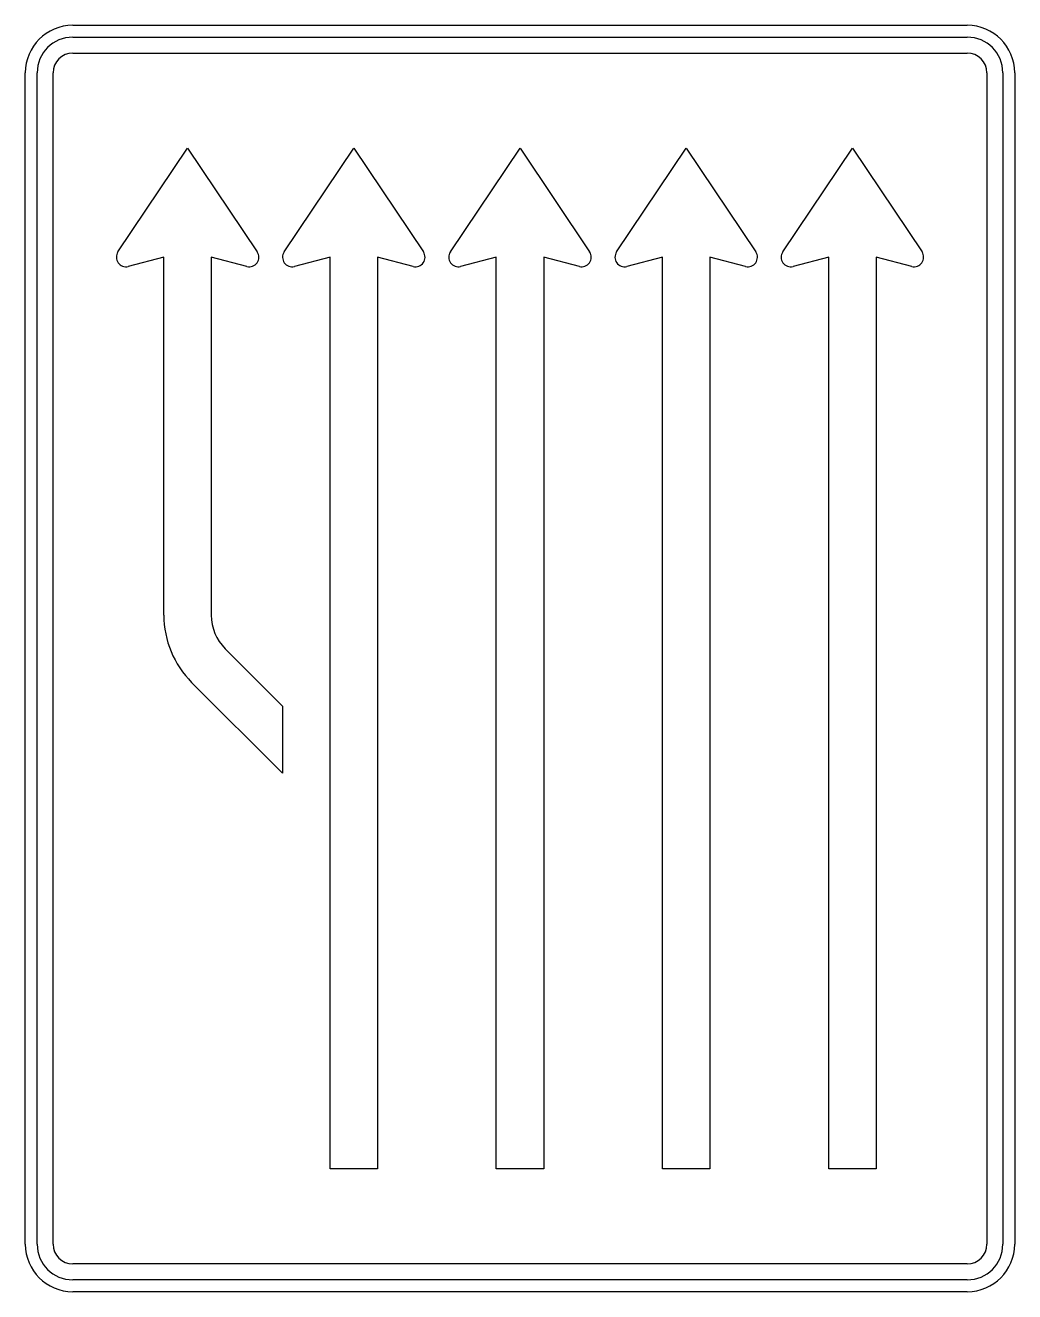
# Model space of a CAD drawing. Extents: x 0 to 1250, y 0 to 1600.
import ezdxf

# ---------------------------------------------------------------- set-up
doc = ezdxf.new("R2010")
doc.units = 0
doc.header["$LTSCALE"] = 25
doc.linetypes.add('AUSGEZOGEN', pattern=[0])
doc.layers.get('0').update_dxf_attribs({"linetype": 'AUSGEZOGEN'})

msp = doc.modelspace()

# ---------------------------------------------------------------- linework, layer by layer
for p, q in [((60, 1600), (1190, 1600)), ((60, 1585), (1190, 1585)), ((60, 1565), (1190, 1565)), ((0, 60), (0, 1540)), ((15, 60), (15, 1540)), ((35, 60), (35, 1540)), ((1215, 1540), (1215, 60)), ((1235, 1540), (1235, 60)), ((1250, 1540), (1250, 60)), ((117, 1313.7), (205, 1445)), ((205, 1445), (293, 1313.7)), ((327, 1313.7), (415, 1445)), ((415, 1445), (503, 1313.7)), ((537, 1313.7), (625, 1445)), ((625, 1445), (713, 1313.7)), ((747, 1313.7), (835, 1445)), ((835, 1445), (923, 1313.7)), ((957, 1313.7), (1045, 1445)), ((1045, 1445), (1133, 1313.7)), ((175, 1307), (130, 1295.4)), ((175, 854.7), (175, 1307)), ((280, 1295.4), (235, 1307)), ((235, 1307), (235, 854.7)), ((385, 1307), (340, 1295.4)), ((385, 155), (385, 1307)), ((445, 1307), (445, 155)), ((490, 1295.4), (445, 1307)), ((595, 1307), (550, 1295.4)), ((595, 155), (595, 1307)), ((700, 1295.4), (655, 1307)), ((655, 1307), (655, 155)), ((805, 1307), (760, 1295.4)), ((805, 155), (805, 1307)), ((910, 1295.4), (865, 1307)), ((865, 1307), (865, 155)), ((1015, 1307), (970, 1295.4)), ((1015, 155), (1015, 1307)), ((1120, 1295.4), (1075, 1307)), ((1075, 1307), (1075, 155)), ((252.6, 812.3), (325, 739.9)), ((325, 655), (210.1, 769.8)), ((325, 739.9), (325, 655)), ((445, 155), (385, 155)), ((655, 155), (595, 155)), ((865, 155), (805, 155)), ((1075, 155), (1015, 155)), ((1190, 35), (60, 35)), ((1190, 15), (60, 15)), ((1190, 0), (60, 0))]:
    msp.add_line(p, q)
for centre, radius, start, end in [((60, 1540), 60, 90, 180), ((1190, 1540), 60, 0, 90), ((60, 1540), 45, 90, 180), ((1190, 1540), 45, 0, 90), ((60, 1540), 25, 90, 180), ((1190, 1540), 25, 0, 90), ((127, 1307), 12, 146.195, 284.475), ((283, 1307), 12, 255.525, 393.805), ((337, 1307), 12, 146.195, 284.475), ((493, 1307), 12, 255.525, 393.805), ((547, 1307), 12, 146.195, 284.475), ((703, 1307), 12, 255.525, 393.805), ((757, 1307), 12, 146.195, 284.475), ((913, 1307), 12, 255.525, 393.805), ((967, 1307), 12, 146.195, 284.475), ((1123, 1307), 12, 255.525, 393.805), ((295, 854.7), 120, 180, 225), ((295, 854.7), 60, 180, 225), ((60, 60), 60, 180, 270), ((60, 60), 45, 180, 270), ((60, 60), 25, 180, 270), ((1190, 60), 60, 270, 360), ((1190, 60), 45, 270, 360), ((1190, 60), 25, 270, 360)]:
    msp.add_arc(centre, radius, start, end)

doc.saveas('drawing.dxf')
